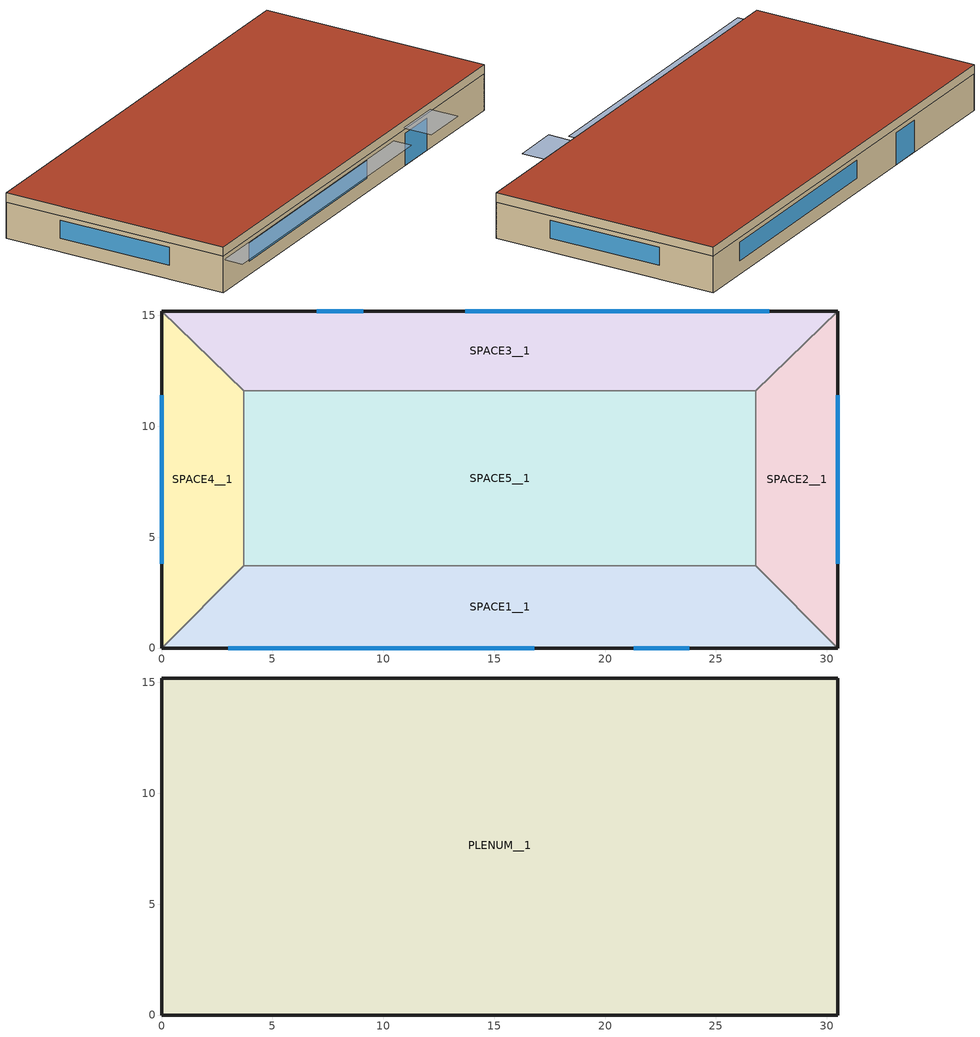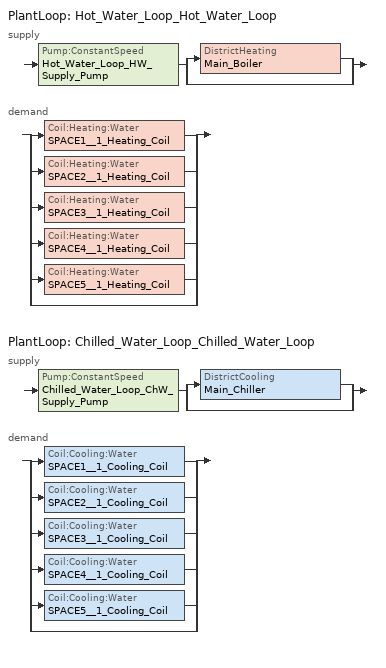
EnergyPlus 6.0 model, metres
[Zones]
SPACE1__1
 floor ground (FLOOR__SLAB__1): 26.8,3.7 30.5,0 0,0 3.7,3.7 z0
 wall outside (WALL__1): 0,0 30.5,0 z0:2.4
 wall to SPACE2__1 (INT__WALL__1): 30.5,0 26.8,3.7 z0:2.4
 wall to SPACE4__1 (INT__WALL__1): 3.7,3.7 0,0 z0:2.4
 wall to SPACE5__1 (INT__WALL__1): 26.8,3.7 3.7,3.7 z0:2.4
 window (Dbl_Clr_3mm/13mm_Air): 3,0 16.8,0 z0.9:2.1
 window (Sgl_Grey_3mm): 21.3,0 23.8,0 z0:2.1
SPACE2__1
 floor ground (FLOOR__SLAB__1): 26.8,11.6 30.5,15.2 30.5,0 26.8,3.7 z0
 wall outside (WALL__1): 30.5,0 30.5,15.2 z0:2.4
 wall to SPACE3__1 (INT__WALL__1): 30.5,15.2 26.8,11.6 z0:2.4
 wall to SPACE5__1 (INT__WALL__1): 26.8,11.6 26.8,3.7 z0:2.4
 window (Dbl_Clr_3mm/13mm_Air): 30.5,3.8 30.5,11.4 z0.9:2.1
SPACE3__1
 floor ground (FLOOR__SLAB__1): 26.8,11.6 3.7,11.6 0,15.2 30.5,15.2 z0
 wall outside (WALL__1): 30.5,15.2 0,15.2 z0:2.4
 wall to SPACE4__1 (INT__WALL__1): 0,15.2 3.7,11.6 z0:2.4
 wall to SPACE5__1 (INT__WALL__1): 3.7,11.6 26.8,11.6 z0:2.4
 window (Dbl_Clr_3mm/13mm_Air): 27.4,15.2 13.7,15.2 z0.9:2.1
 window (Sgl_Grey_3mm): 9.1,15.2 7,15.2 z0:2.1
SPACE4__1
 floor ground (FLOOR__SLAB__1): 3.7,3.7 0,0 0,15.2 3.7,11.6 z0
 wall outside (WALL__1): 0,15.2 0,0 z0:2.4
 wall to SPACE5__1 (INT__WALL__1): 3.7,3.7 3.7,11.6 z0:2.4
 window (Dbl_Clr_3mm/13mm_Air): 0,11.4 0,3.8 z0.9:2.1
SPACE5__1
 floor ground (FLOOR__SLAB__1): 26.8,11.6 26.8,3.7 3.7,3.7 3.7,11.6 z0
PLENUM__1
 floor to SPACE1__1 (CLNG__1): 26.8,3.7 30.5,0 0,0 3.7,3.7 z2.4
 floor to SPACE2__1 (CLNG__1): 26.8,11.6 30.5,15.2 30.5,0 26.8,3.7 z2.4
 floor to SPACE3__1 (CLNG__1): 26.8,11.6 3.7,11.6 0,15.2 30.5,15.2 z2.4
 floor to SPACE4__1 (CLNG__1): 3.7,3.7 0,0 0,15.2 3.7,11.6 z2.4
 floor to SPACE5__1 (CLNG__1): 26.8,11.6 26.8,3.7 3.7,3.7 3.7,11.6 z2.4
 wall outside (WALL__1): 0,0 30.5,0 30.5,15.2 0,15.2 0,0 z2.4:3
 roof outside (ROOF__1): 0,15.2 0,0 30.5,0 30.5,15.2 z3
shading: 0,-1.3 0,0 19.8,0 19.8,-1.3 z2.2; 21,-2 21,0 24.1,0 24.1,-2 z2.6
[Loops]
PlantLoop 'Hot_Water_Loop_Hot_Water_Loop'
 supply: Pump:ConstantSpeed 'Hot_Water_Loop_HW_Supply_Pump' > split
  | DistrictHeating 'Main_Boiler'
  | bypass
 demand: split
  | Coil:Heating:Water 'SPACE1__1_Heating_Coil'
  | Coil:Heating:Water 'SPACE2__1_Heating_Coil'
  | Coil:Heating:Water 'SPACE3__1_Heating_Coil'
  | Coil:Heating:Water 'SPACE4__1_Heating_Coil'
  | Coil:Heating:Water 'SPACE5__1_Heating_Coil'
  | bypass
PlantLoop 'Chilled_Water_Loop_Chilled_Water_Loop'
 supply: Pump:ConstantSpeed 'Chilled_Water_Loop_ChW_Supply_Pump' > split
  | DistrictCooling 'Main_Chiller'
  | bypass
 demand: split
  | Coil:Cooling:Water 'SPACE1__1_Cooling_Coil'
  | Coil:Cooling:Water 'SPACE2__1_Cooling_Coil'
  | Coil:Cooling:Water 'SPACE3__1_Cooling_Coil'
  | Coil:Cooling:Water 'SPACE4__1_Cooling_Coil'
  | Coil:Cooling:Water 'SPACE5__1_Cooling_Coil'
  | bypass
[Building]
Building: North Axis {deg}=30; Terrain=City; Loads Convergence Tolerance Value=0.04; Temperature Convergence Tolerance Value {deltaC}=0.4; Solar Distribution=FullExterior; Maximum Number of Warmup Days=25
[Site:Location]
CHICAGO_IL_USA_TMY2__94846: Latitude {deg}=41.78; Longitude {deg}=-87.75; Time Zone {hr}=-6; Elevation {m}=190
[SizingPeriod:DesignDay] Barometric Pressure {Pa}=99063; Rain Indicator=0; Snow Indicator=0; Day of Month=21; Daylight Saving Time Indicator=0; Humidity Indicating Type=WetBulb
Name | Maximum Dry-Bulb Temperature {C} | Daily Temperature Range {deltaC} | Humidity Indicating Conditions at Maximum Dry-Bulb | Wind Speed {m/s} | Wind Direction {deg} | Sky Clearness | Month | Day Type
CHICAGO_IL_USA_Annual_Heating_99%_Design_Conditions_DB | -17.3 | 0 | -17.3 | 4.9 | 270 | 0 | 1 | WinterDesignDay
CHICAGO_IL_USA_Annual_Cooling_1%_Design_Conditions_DB/MCWB | 31.5 | 10.7 | 23 | 5.3 | 230 | 1 | 7 | SummerDesignDay
[Site:GroundTemperature:BuildingSurface]
21.5, 21.4, 21.5, 21.5, 22, 22.9, 23, 23.1, 23.1, 22.2, 21.7, 21.6
[Material] Thermal Absorptance=0.9
Name | Roughness | Thickness {m} | Conductivity {W/m-K} | Density {kg/m3} | Specific Heat {J/kg-K} | Solar Absorptance | Visible Absorptance
RG01 | Rough | 0.0127 | 1.442 | 881 | 1674 | 0.65 | 0.65
BR01 | VeryRough | 0.0095 | 0.162 | 1121 | 1464 | 0.7 | 0.7
IN46 | VeryRough | 0.0762 | 0.023 | 24 | 1590 | 0.5 | 0.5
WD01 | MediumSmooth | 0.0191 | 0.115 | 513 | 1381 | 0.78 | 0.78
PW03 | MediumSmooth | 0.0127 | 0.115 | 545 | 1213 | 0.78 | 0.78
IN02 | Rough | 0.0901 | 0.043 | 10 | 837 | 0.75 | 0.75
GP01 | MediumSmooth | 0.0127 | 0.16 | 801 | 837 | 0.75 | 0.75
GP02 | MediumSmooth | 0.0159 | 0.16 | 801 | 837 | 0.75 | 0.75
CC03 | MediumRough | 0.1016 | 1.31 | 2243 | 837 | 0.65 | 0.65
[Material:NoMass]
MAT__CLNG__1: Roughness=Rough; Thermal Resistance {m2-K/W}=0.652259; Thermal Absorptance=0.65; Solar Absorptance=0.65; Visible Absorptance=0.65
[Material:AirGap]
AL21: Thermal Resistance {m2-K/W}=0.157
[WindowMaterial:Glazing] Optical Data Type=SpectralAverage; Thickness {m}=0.003; Infrared Transmittance at Normal Incidence=0; Front Side Infrared Hemispherical Emissivity=0.84; Back Side Infrared Hemispherical Emissivity=0.84; Conductivity {W/m-K}=0.9
Name | Solar Transmittance at Normal Incidence | Front Side Solar Reflectance at Normal Incidence | Back Side Solar Reflectance at Normal Incidence | Visible Transmittance at Normal Incidence | Front Side Visible Reflectance at Normal Incidence | Back Side Visible Reflectance at Normal Incidence
CLEAR_3MM | 0.837 | 0.075 | 0.075 | 0.898 | 0.081 | 0.081
GREY_3MM | 0.626 | 0.061 | 0.061 | 0.611 | 0.061 | 0.061
[WindowMaterial:Gas]
AIR_13MM: Gas Type=Air; Thickness {m}=0.0127
[Construction]
ROOF__1: RG01, BR01, IN46, WD01
WALL__1: WD01, PW03, IN02, GP01
CLNG__1: MAT__CLNG__1
FLOOR__SLAB__1: CC03
INT__WALL__1: GP02, AL21, GP02
Dbl_Clr_3mm/13mm_Air: CLEAR_3MM, AIR_13MM, CLEAR_3MM
Sgl_Grey_3mm: GREY_3MM
[Zone]
PLENUM__1: 0, 0, 0, 1, 1, 0.6096, 283.2
SPACE1__1; SPACE3__1: 0, 0, 0, 1, 1, 2.4384, 239.247
SPACE2__1; SPACE4__1: 0, 0, 0, 1, 1, 2.4384, 103.311
SPACE5__1: 0, 0, 0, 1, 1, 2.4384, 447.683
[People] Number of People Schedule=OCCUPY__1; Number of People Calculation Method=people; Fraction Radiant=0.3; Activity Level Schedule=ActSchd
Name | Zone or ZoneList | Number of People
SPACE1__1_People_1 | SPACE1__1 | 11
SPACE2__1_People_1 | SPACE2__1 | 5
SPACE3__1_People_1 | SPACE3__1 | 11
SPACE4__1_People_1 | SPACE4__1 | 5
SPACE5__1_People_1 | SPACE5__1 | 20
[Lights] Schedule=LIGHTS__1; Design Level Calculation Method=LightingLevel; Return Air Fraction=0; Fraction Radiant=0.59; Fraction Visible=0.2; Fraction Replaceable=0
Name | Zone or ZoneList | Lighting Level {W}
SPACE1__1_Lights_1 | SPACE1__1 | 1584
SPACE2__1_Lights_1 | SPACE2__1 | 684
SPACE3__1_Lights_1 | SPACE3__1 | 1584
SPACE4__1_Lights_1 | SPACE4__1 | 684
SPACE5__1_Lights_1 | SPACE5__1 | 2964
[ElectricEquipment] Schedule=EQUIP__1; Design Level Calculation Method=EquipmentLevel; Fraction Latent=0; Fraction Radiant=0.3; Fraction Lost=0
Name | Zone or ZoneList | Design Level {W}
SPACE1__1_ElecEq_1 | SPACE1__1 | 1056
SPACE2__1_ElecEq_1 | SPACE2__1 | 456
SPACE3__1_ElecEq_1 | SPACE3__1 | 1056
SPACE4__1_ElecEq_1 | SPACE4__1 | 456
SPACE5__1_ElecEq_1 | SPACE5__1 | 1976
[ZoneInfiltration:DesignFlowRate] Schedule=INFIL__SCH; Design Flow Rate Calculation Method=flow/zone; Constant Term Coefficient=0; Temperature Term Coefficient=0; Velocity Term Coefficient=0.2237; Velocity Squared Term Coefficient=0
Name | Zone or ZoneList | Design Flow Rate {m3/s}
SPACE1__1_Infil_1 | SPACE1__1 | 0.0167
SPACE2__1_Infil_1 | SPACE2__1 | 0.00717
SPACE3__1_Infil_1 | SPACE3__1 | 0.0167
SPACE4__1_Infil_1 | SPACE4__1 | 0.00717
SPACE5__1_Infil_1 | SPACE5__1 | 0.031089
[Sizing:Zone] Zone Cooling Design Supply Air Temperature {C}=12.5; Zone Heating Design Supply Air Temperature {C}=50; Zone Cooling Design Supply Air Humidity Ratio {kg-H2O/kg-air}=0.008; Zone Heating Design Supply Air Humidity Ratio {kg-H2O/kg-air}=0.008; Outdoor Air Method=flow/person; Outdoor Air Flow per Person {m3/s}=0.00944; Outdoor Air Flow per Zone Floor Area {m3/s-m2}=0; Outdoor Air Flow per Zone {m3/s}=0; Cooling Design Air Flow Method=DesignDay; Cooling Design Air Flow Rate {m3/s}=0; Cooling Minimum Air Flow Fraction=0; Heating Design Air Flow Method=DesignDay; Heating Design Air Flow Rate {m3/s}=0; Heating Maximum Air Flow Fraction=0
SPACE1__1; SPACE2__1; SPACE3__1; SPACE4__1; SPACE5__1
[Sizing:Plant]
Name | Loop Type | Design Loop Exit Temperature {C} | Loop Design Temperature Difference {deltaC}
Hot_Water_Loop_Hot_Water_Loop | Heating | 82 | 11
Chilled_Water_Loop_Chilled_Water_Loop | Cooling | 7.22 | 6.67
[ZoneControl:Thermostat] Control Type Schedule=HVACTemplate__Always_4; Control 1=All_Zones_Dual_SP_Control
Name | Zone or ZoneList
SPACE1__1_Thermostat | SPACE1__1
SPACE2__1_Thermostat | SPACE2__1
SPACE3__1_Thermostat | SPACE3__1
SPACE4__1_Thermostat | SPACE4__1
SPACE5__1_Thermostat | SPACE5__1
[ThermostatSetpoint:DualSetpoint]
All_Zones_Dual_SP_Control: Heating Setpoint Temperature Schedule=Htg__SetP__Sch; Cooling Setpoint Temperature Schedule=Clg__SetP__Sch
[ZoneHVAC:FourPipeFanCoil] Availability Schedule=FanAvailSched; Capacity Control Method=ConstantFanVariableFlow; Maximum Supply Air Flow Rate {m3/s}=autosize; Maximum Outdoor Air Flow Rate {m3/s}=autosize; Maximum Cold Water Flow Rate {m3/s}=autosize; Minimum Cold Water Flow Rate {m3/s}=0; Cooling Convergence Tolerance=0.001; Maximum Hot Water Flow Rate {m3/s}=autosize; Minimum Hot Water Flow Rate {m3/s}=0; Heating Convergence Tolerance=0.001
Name | Fan | Cooling Coil | Heating Coil
SPACE1__1_Fan_Coil | SPACE1__1_Supply_Fan | SPACE1__1_Cooling_Coil | SPACE1__1_Heating_Coil
SPACE2__1_Fan_Coil | SPACE2__1_Supply_Fan | SPACE2__1_Cooling_Coil | SPACE2__1_Heating_Coil
SPACE3__1_Fan_Coil | SPACE3__1_Supply_Fan | SPACE3__1_Cooling_Coil | SPACE3__1_Heating_Coil
SPACE4__1_Fan_Coil | SPACE4__1_Supply_Fan | SPACE4__1_Cooling_Coil | SPACE4__1_Heating_Coil
SPACE5__1_Fan_Coil | SPACE5__1_Supply_Fan | SPACE5__1_Cooling_Coil | SPACE5__1_Heating_Coil
[Zone equipment]
SPACE1__1: SPACE1__1_Fan_Coil
SPACE2__1: SPACE2__1_Fan_Coil
SPACE3__1: SPACE3__1_Fan_Coil
SPACE4__1: SPACE4__1_Fan_Coil
SPACE5__1: SPACE5__1_Fan_Coil
[Fan:ConstantVolume] Availability Schedule=FanAvailSched; Fan Efficiency=0.7; Pressure Rise {Pa}=75; Maximum Flow Rate {m3/s}=autosize; Motor Efficiency=0.9; Motor In Airstream Fraction=1
SPACE1__1_Supply_Fan; SPACE2__1_Supply_Fan; SPACE3__1_Supply_Fan; SPACE4__1_Supply_Fan; SPACE5__1_Supply_Fan
[Coil:Cooling:Water] Availability Schedule=HVACTemplate__Always_1; Design Water Flow Rate {m3/s}=autosize; Design Air Flow Rate {m3/s}=autosize; Design Inlet Water Temperature {C}=autosize; Design Inlet Air Temperature {C}=autosize; Design Outlet Air Temperature {C}=autosize; Design Inlet Air Humidity Ratio {kg-H2O/kg-air}=autosize; Design Outlet Air Humidity Ratio {kg-H2O/kg-air}=autosize; Type of Analysis=DetailedAnalysis; Heat Exchanger Configuration=CrossFlow
SPACE1__1_Cooling_Coil; SPACE2__1_Cooling_Coil; SPACE3__1_Cooling_Coil; SPACE4__1_Cooling_Coil; SPACE5__1_Cooling_Coil
[Coil:Heating:Water] Availability Schedule=HVACTemplate__Always_1; U-Factor Times Area Value {W/K}=autosize; Maximum Water Flow Rate {m3/s}=autosize; Performance Input Method=UFactorTimesAreaAndDesignWaterFlowRate; Rated Capacity {W}=autosize; Rated Inlet Water Temperature {C}=82.2; Rated Inlet Air Temperature {C}=16.6; Rated Outlet Water Temperature {C}=71.1; Rated Outlet Air Temperature {C}=32.2; Rated Ratio for Air and Water Convection=1
SPACE1__1_Heating_Coil; SPACE2__1_Heating_Coil; SPACE3__1_Heating_Coil; SPACE4__1_Heating_Coil; SPACE5__1_Heating_Coil
[Pump:ConstantSpeed] Rated Flow Rate {m3/s}=autosize; Rated Pump Head {Pa}=179352; Rated Power Consumption {W}=autosize; Motor Efficiency=0.9; Fraction of Motor Inefficiencies to Fluid Stream=0; Pump Control Type=INTERMITTENT
Hot_Water_Loop_HW_Supply_Pump; Chilled_Water_Loop_ChW_Supply_Pump
[DistrictCooling]
Main_Chiller: Nominal Capacity {W}=1000000000000000
[DistrictHeating]
Main_Boiler: Nominal Capacity {W}=1000000000000000
[PlantLoop] Fluid Type=Water; Maximum Loop Flow Rate {m3/s}=autosize; Minimum Loop Flow Rate {m3/s}=0; Plant Loop Volume {m3}=autosize; Load Distribution Scheme=Sequential; Plant Loop Demand Calculation Scheme=SingleSetpoint
Name | Plant Equipment Operation Scheme | Maximum Loop Temperature {C} | Minimum Loop Temperature {C} | Common Pipe Simulation
Hot_Water_Loop_Hot_Water_Loop | Hot_Water_Loop_Operation | 100 | 10
Chilled_Water_Loop_Chilled_Water_Loop | Chilled_Water_Loop_Chiller_Operation | 98 | 1 | None
[PlantEquipmentList]
Hot_Water_Loop_All_Equipment: Main_Boiler
Chilled_Water_Loop_All_Chillers: Main_Chiller
[PlantEquipmentOperation:CoolingLoad]
Chilled_Water_Loop_Chiller_Operation_All_Hours: Load Range 1 Lower Limit {W}=0; Load Range 1 Upper Limit {W}=1000000000000000; Range 1 Equipment List=Chilled_Water_Loop_All_Chillers
[PlantEquipmentOperation:HeatingLoad]
Hot_Water_Loop_Operation_All_Hours: Load Range 1 Lower Limit {W}=0; Load Range 1 Upper Limit {W}=1000000000000000; Range 1 Equipment List=Hot_Water_Loop_All_Equipment
[PlantEquipmentOperationSchemes] Control Scheme 1 Schedule=HVACTemplate__Always_1
Name | Control Scheme 1
Hot_Water_Loop_Operation | Hot_Water_Loop_Operation_All_Hours
Chilled_Water_Loop_Chiller_Operation | Chilled_Water_Loop_Chiller_Operation_All_Hours
[SetpointManager:OutdoorAirReset] Control Variable=Temperature
Name | Setpoint at Outdoor Low Temperature {C} | Outdoor Low Temperature {C} | Setpoint at Outdoor High Temperature {C} | Outdoor High Temperature {C} | Setpoint Node or NodeList
Hot_Water_Loop_HW_Temp_Manager | 82.2 | -6.7 | 65.6 | 10 | Hot Water Loop HW Supply Outlet
Chilled_Water_Loop_ChW_Temp_Manager | 12.2 | 15.6 | 6.7 | 26.7 | Chilled Water Loop ChW Supply Outlet
[Schedule:Compact]
OCCUPY__1: Through: 12/31, For: WeekDays SummerDesignDay CustomDay1 CustomDay2, Until: 8:00, 0, Until: 11:00, 1, Until: 12:00, 0.8, Until: 13:00, 0.4, Until: 14:00, 0.8, Until: 18:00, 1, Until: 19:00, 0.5, Until: 21:00, 0.1, Until: 24:00, 0, For: Weekends WinterDesignDay Holiday, Until: 24:00, 0
LIGHTS__1: Through: 12/31, For: WeekDays SummerDesignDay CustomDay1 CustomDay2, Until: 8:00, 0.05, Until: 9:00, 0.9, Until: 10:00, 0.95, Until: 11:00, 1, Until: 12:00, 0.95, Until: 13:00, 0.8, Until: 14:00, 0.9, Until: 18:00, 1, Until: 19:00, 0.6, Until: 21:00, 0.4, Until: 24:00, 0.05, For: Weekends WinterDesignDay Holiday, Until: 24:00, 0.05
EQUIP__1: Through: 12/31, For: WeekDays SummerDesignDay CustomDay1 CustomDay2, Until: 8:00, 0.02, Until: 9:00, 0.4, Until: 14:00, 0.9, Until: 15:00, 0.8, Until: 16:00, 0.7, Until: 18:00, 0.5, Until: 21:00, 0.3, Until: 24:00, 0.02, For: Weekends WinterDesignDay Holiday, Until: 24:00, 0.02
INFIL__SCH: Through: 12/31, For: WeekDays CustomDay1 CustomDay2, Until: 7:00, 1, Until: 21:00, 0, Until: 24:00, 1, For: Weekends Holiday, Until: 24:00, 1, For: SummerDesignDay, Until: 24:00, 1, For: WinterDesignDay, Until: 24:00, 1
ActSchd: Through: 12/31, For: AllDays, Until: 24:00, 117.24
Htg__SetP__Sch: Through: 12/31, For: WeekDays CustomDay1 CustomDay2, Until: 6:00, 13, Until: 7:00, 18, Until: 21:00, 23, Until: 24:00, 13, For: WeekEnds Holiday, Until: 24:00, 13, For: SummerDesignDay, Until: 24:00, 13, For: WinterDesignDay, Until: 24:00, 23
Clg__SetP__Sch: Through: 12/31, For: WeekDays CustomDay1 CustomDay2, Until: 7:00, 32, Until: 21:00, 24, Until: 24:00, 32, For: WeekEnds Holiday, Until: 24:00, 32, For: SummerDesignDay, Until: 24:00, 24, For: WinterDesignDay, Until: 24:00, 32
FanAvailSched: Through: 12/31, For: WeekDays CustomDay1 CustomDay2, Until: 7:00, 0, Until: 21:00, 1, Until: 24:00, 0, For: Weekends Holiday, Until: 24:00, 0, For: SummerDesignDay, Until: 24:00, 1, For: WinterDesignDay, Until: 24:00, 1
HVACTemplate__Always_1: Through: 12/31, For: AllDays, Until: 24:00, 1
HVACTemplate__Always_4: Through: 12/31, For: AllDays, Until: 24:00, 4
